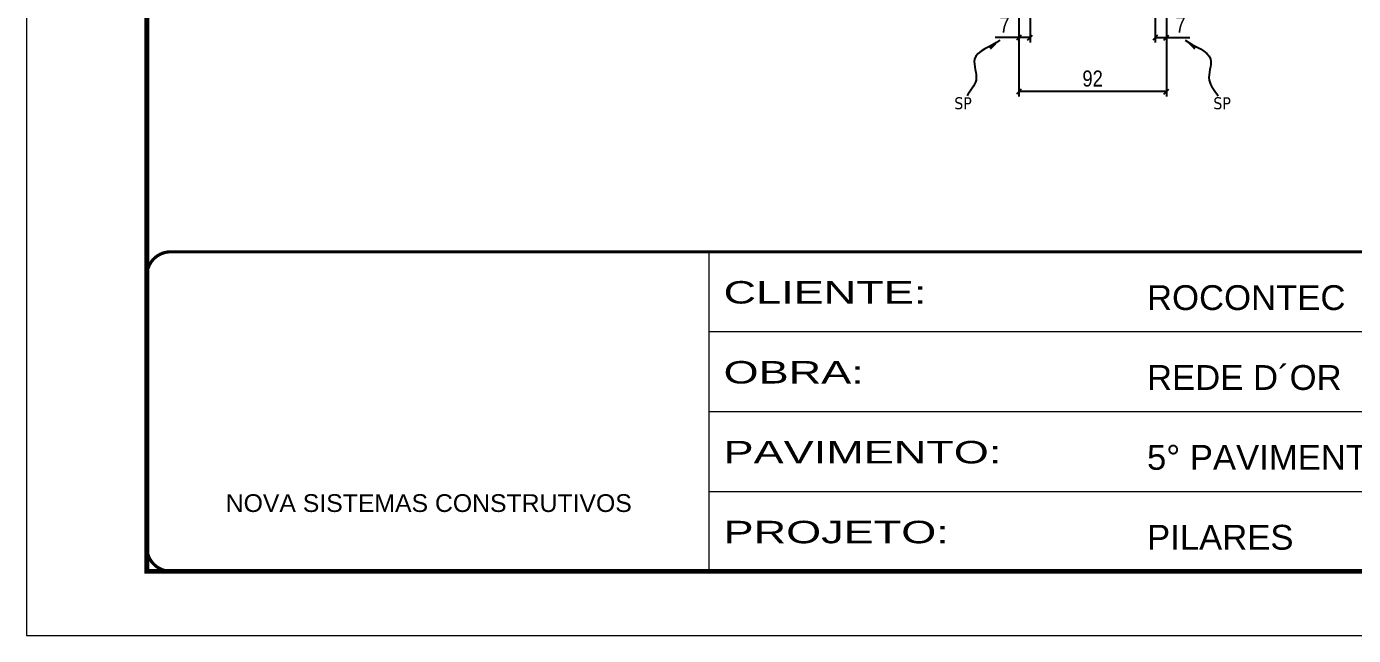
# Model space of a CAD drawing. Extents: x 28748 to 35002, y 14885 to 43501.
# Drawn here: x 31918 to 32746, y 33262 to 33642 of the extents above; entities that cross this region are included whole.
import ezdxf

# ---------------------------------------------------------------- set-up
doc = ezdxf.new("R2010")
doc.units = 0
doc.linetypes.add('CONTINUO', pattern=[0])
doc.linetypes.add('DASHED', pattern=[0.75, 0.5, -0.25])
doc.layers.add('COTA', color=241, linetype='Continuous')
doc.layers.add('texto', color=7, linetype='Continuous')
doc.layers.add('Folhas', color=255, linetype='Continuous', lineweight=9)
doc.layers.add('SARRAFO DE PRESSAO', color=251, linetype='DASHED', lineweight=9)
doc.styles.add('ARIAL', font='arial.ttf')
doc.styles.add('COTA TECNICA', font='techl___.ttf', dxfattribs={"height": 10})
doc.styles.add('COTA TECNICA-50', font='techl___.ttf', dxfattribs={"height": 10})
doc.styles.get("Standard").update_dxf_attribs({"font": 'arial.ttf'})
doc.styles.add('Tecnologia', font='')
doc.styles.get('Tecnologia').set_extended_font_data('Forgotten Futurist')
doc.dimstyles.new('COTA PAINEL-50', dxfattribs={"dimtxt": 10, "dimasz": 3, "dimexe": 3, "dimexo": 3, "dimgap": 3, "dimtad": 1, "dimdec": 1, "dimzin": 12, "dimdsep": 46, "dimtxsty": 'COTA TECNICA-50', "dimblk1": 'OBLIQUE', "dimblk2": 'OBLIQUE', "dimsah": 1, "dimcen": 0.9, "dimclrd": 4, "dimclre": 4, "dimclrt": 240, "dimadec": 1, "dimazin": 3, "dimtfac": 1, "dimtdec": 1, "dimtmove": 0, "dimatfit": 3, "dimfxl": 1, "dimtolj": 1, "dimtzin": 12, "dimarcsym": 0})
doc.dimstyles.new('PAINEL', dxfattribs={"dimtxt": 10, "dimasz": 3, "dimexe": 3, "dimexo": 3, "dimgap": 3, "dimtad": 1, "dimdec": 1, "dimzin": 12, "dimdsep": 46, "dimtxsty": 'COTA TECNICA', "dimblk1": 'OBLIQUE', "dimblk2": 'OBLIQUE', "dimsah": 1, "dimcen": 0.9, "dimclrd": 4, "dimclre": 4, "dimclrt": 240, "dimadec": 1, "dimazin": 3, "dimtfac": 1, "dimtdec": 1, "dimtmove": 0, "dimatfit": 3, "dimfxl": 1, "dimtolj": 1, "dimtzin": 12, "dimarcsym": 0})
doc.dimstyles.get("Standard").update_dxf_attribs({"dimtxt": 0.18, "dimasz": 0.18, "dimexe": 0.18, "dimexo": 0.0625, "dimgap": 0.09, "dimtad": 0, "dimtih": 1, "dimtoh": 1, "dimdec": 4, "dimzin": 0, "dimdsep": 46, "dimtxsty": 'Standard', "dimcen": 0.09, "dimadec": 0, "dimazin": 0, "dimtfac": 1, "dimtdec": 4, "dimtofl": 0, "dimtmove": 0, "dimatfit": 3, "dimfxl": 1, "dimtolj": 1, "dimtzin": 0, "dimarcsym": 0})

# ---------------------------------------------------------------- blocks, each defined once
blk = doc.blocks.new('9999999999')
at = {"color": 30, "linetype": 'CONTINUO'}
for p, q in [((98564.56, 34230.21), (98564.56, 34429.45)), ((98564.56, 34379.64), (99583.98, 34379.64)), ((98564.56, 34329.83), (99487.98, 34329.83)), ((98564.56, 34280.02), (99487.98, 34280.02))]:
    blk.add_line(p, q, dxfattribs=at)
at = {"color": 30, "linetype": 'CONTINUO', "const_width": 2}
blk.add_lwpolyline([(99583.98, 34230.21), (99583.98, 34414.45, 0.414214), (99568.98, 34429.45), (98228.98, 34429.45, 0.414214), (98213.98, 34414.45), (98213.98, 34245.21, 0.414214), (98228.98, 34230.21), (99583.98, 34230.21)], format="xyb", dxfattribs=at)
at = {"layer": 'Folhas'}
blk.add_lwpolyline([(98138.98, 34190.21), (99623.98, 34190.21), (99623.98, 35240.21), (98138.98, 35240.21)], close=True, dxfattribs=at)
at = {"layer": 'Folhas', "color": 30, "const_width": 3}
blk.add_lwpolyline([(98213.98, 34230.21), (99583.98, 34230.21), (99583.98, 35200.21), (98213.98, 35200.21)], close=True, dxfattribs=at)
at = {"color": 7, "linetype": 'Continuous', "ltscale": 5, "style": 'ARIAL'}
for s, height, p in [('ROCONTEC', 15.483, (98837.68, 34393.13)), ('REDE D´OR', 15.483, (98837.68, 34343.32)), ('5° PAVIMENTO', 15.4829, (98837.68, 34293.51)), ('NOVA SISTEMAS CONSTRUTIVOS', 11.0592, (98263.19, 34267.21)), ('PILARES', 15.483, (98837.68, 34243.7))]:
    blk.add_text(s, height=height, dxfattribs=at).set_placement(p)
at = {"layer": 'Folhas', "color": 7, "style": 'Tecnologia', "width": 1.5}
for s, p in [('CLIENTE:', (98573.65, 34397.17)), ('OBRA:', (98573.65, 34347.31)), ('PAVIMENTO:', (98573.65, 34297.5)), ('PROJETO:', (98573.65, 34247.69))]:
    blk.add_text(s, height=14, dxfattribs=at).set_placement(p)
blk = doc.blocks.new('_Oblique')
at = {"color": 0, "linetype": 'ByBlock', "lineweight": -2}
blk.add_line((-0.5, -0.5), (0.5, 0.5), dxfattribs=at)
blk = doc.blocks.new('*D1258')
at = {"layer": 'COTA', "color": 4, "lineweight": -2, "transparency": 16777216}
for p, q in [((32537.11, 33652.43), (32537.11, 33598.25)), ((32629.11, 33652.43), (32629.11, 33598.25)), ((32629.11, 33601.25), (32537.11, 33601.25))]:
    blk.add_line(p, q, dxfattribs=at)
at = {"layer": 'Defpoints', "color": 0, "transparency": 16777216}
for p in [(32537.11, 33655.43), (32629.11, 33655.43), (32537.11, 33601.25)]:
    blk.add_point(p, dxfattribs=at)
at = {"layer": 'COTA', "color": 4, "lineweight": -2, "transparency": 16777216, "xscale": 3, "yscale": 3, "zscale": 3, "rotation": 180}
blk.add_blockref('_Oblique', (32537.11, 33601.25), dxfattribs=at)
at = {"layer": 'COTA', "color": 4, "lineweight": -2, "transparency": 16777216, "xscale": 3, "yscale": 3, "zscale": 3}
blk.add_blockref('_Oblique', (32629.11, 33601.25), dxfattribs=at)
at = {"layer": 'COTA', "color": 240, "transparency": 16777216, "insert": (32583.11, 33609.34), "char_height": 10, "attachment_point": 5, "style": 'COTA TECNICA'}
blk.add_mtext('\\A1;92', dxfattribs=at)
blk = doc.blocks.new('*D1259')
at = {"layer": 'COTA', "color": 4, "lineweight": -2, "transparency": 16777216}
for p, q in [((32544.11, 33652.43), (32544.11, 33631.92)), ((32537.11, 33650.43), (32537.11, 33631.92)), ((32537.11, 33634.92), (32522.37, 33634.92)), ((32544.11, 33634.92), (32537.11, 33634.92))]:
    blk.add_line(p, q, dxfattribs=at)
at = {"layer": 'Defpoints', "color": 0, "transparency": 16777216}
for p in [(32537.11, 33653.43), (32544.11, 33655.43), (32537.11, 33634.92)]:
    blk.add_point(p, dxfattribs=at)
at = {"layer": 'COTA', "color": 4, "lineweight": -2, "transparency": 16777216, "xscale": 3, "yscale": 3, "zscale": 3, "rotation": 180}
blk.add_blockref('_Oblique', (32537.11, 33634.92), dxfattribs=at)
at = {"layer": 'COTA', "color": 4, "lineweight": -2, "transparency": 16777216, "xscale": 3, "yscale": 3, "zscale": 3}
blk.add_blockref('_Oblique', (32544.11, 33634.92), dxfattribs=at)
at = {"layer": 'COTA', "color": 240, "transparency": 16777216, "insert": (32528.24, 33642.99), "char_height": 10, "attachment_point": 5, "style": 'COTA TECNICA-50'}
blk.add_mtext('\\A1;7', dxfattribs=at)
blk = doc.blocks.new('*D1260')
at = {"layer": 'COTA', "color": 4, "lineweight": -2, "transparency": 16777216}
for p, q in [((32622.11, 33652.43), (32622.11, 33631.92)), ((32629.11, 33650.43), (32629.11, 33631.92)), ((32622.11, 33634.92), (32629.11, 33634.92)), ((32629.11, 33634.92), (32643.84, 33634.92))]:
    blk.add_line(p, q, dxfattribs=at)
at = {"layer": 'Defpoints', "color": 0, "transparency": 16777216}
for p in [(32622.11, 33655.43), (32629.11, 33653.43), (32629.11, 33634.92)]:
    blk.add_point(p, dxfattribs=at)
at = {"layer": 'COTA', "color": 4, "lineweight": -2, "transparency": 16777216, "xscale": 3, "yscale": 3, "zscale": 3, "rotation": 180}
blk.add_blockref('_Oblique', (32622.11, 33634.92), dxfattribs=at)
at = {"layer": 'COTA', "color": 4, "lineweight": -2, "transparency": 16777216, "xscale": 3, "yscale": 3, "zscale": 3}
blk.add_blockref('_Oblique', (32629.11, 33634.92), dxfattribs=at)
at = {"layer": 'COTA', "color": 240, "transparency": 16777216, "insert": (32637.97, 33642.99), "char_height": 10, "attachment_point": 5, "style": 'COTA TECNICA-50'}
blk.add_mtext('\\A1;7', dxfattribs=at)

msp = doc.modelspace()

# ---------------------------------------------------------------- block references
at = {"layer": 'SARRAFO DE PRESSAO', "color": 6, "linetype": 'ByBlock'}
msp.add_blockref('9999999999', (-66220.64, -928.06), dxfattribs=at)

# ---------------------------------------------------------------- texts
at = {"layer": 'texto', "color": 0, "char_height": 7.5, "attachment_point": 5}
for insert in [(32502.33, 33593.94), (32663.88, 33593.94)]:
    msp.add_mtext('{\\fTahoma|b0|i0|c0|p34;\\C4;SP}', dxfattribs=dict(at, insert=insert))

# ---------------------------------------------------------------- dimensions: what is measured, and where the dimension line sits
at = {"layer": 'COTA'}
dim = msp.add_linear_dim(base=(32537.11, 33634.92), p1=(32544.11, 33655.43), p2=(32537.11, 33653.43), angle=180, dimstyle='COTA PAINEL-50', dxfattribs=at)
dim.commit()
dim.dimension.update_dxf_attribs({"geometry": '*D1259', "text_midpoint": (32528.24, 33642.99)})
dim = msp.add_linear_dim(base=(32537.11, 33601.25), p1=(32629.11, 33655.43), p2=(32537.11, 33655.43), angle=180, dimstyle='PAINEL', override={"dimarcsym": 2}, dxfattribs=at)
dim.commit()
dim.dimension.update_dxf_attribs({"geometry": '*D1258', "text_midpoint": (32583.11, 33609.34)})
dim = msp.add_linear_dim(base=(32629.11, 33634.92), p1=(32622.11, 33655.43), p2=(32629.11, 33653.43), dimstyle='COTA PAINEL-50', dxfattribs=at)
dim.commit()
dim.dimension.update_dxf_attribs({"geometry": '*D1260', "text_midpoint": (32637.97, 33642.99)})

# ---------------------------------------------------------------- leaders
at = {"layer": 'COTA', "path_type": 1}
for points in [[(32525.28, 33633.25), (32509.49, 33621.41), (32510.42, 33608.4), (32504.86, 33598.62)], [(32640.93, 33633.25), (32656.72, 33621.41), (32655.79, 33608.4), (32661.35, 33598.62)]]:
    msp.add_leader(points, dimstyle='Standard', override={"dimasz": 8}, dxfattribs=at)

doc.saveas('drawing.dxf')
